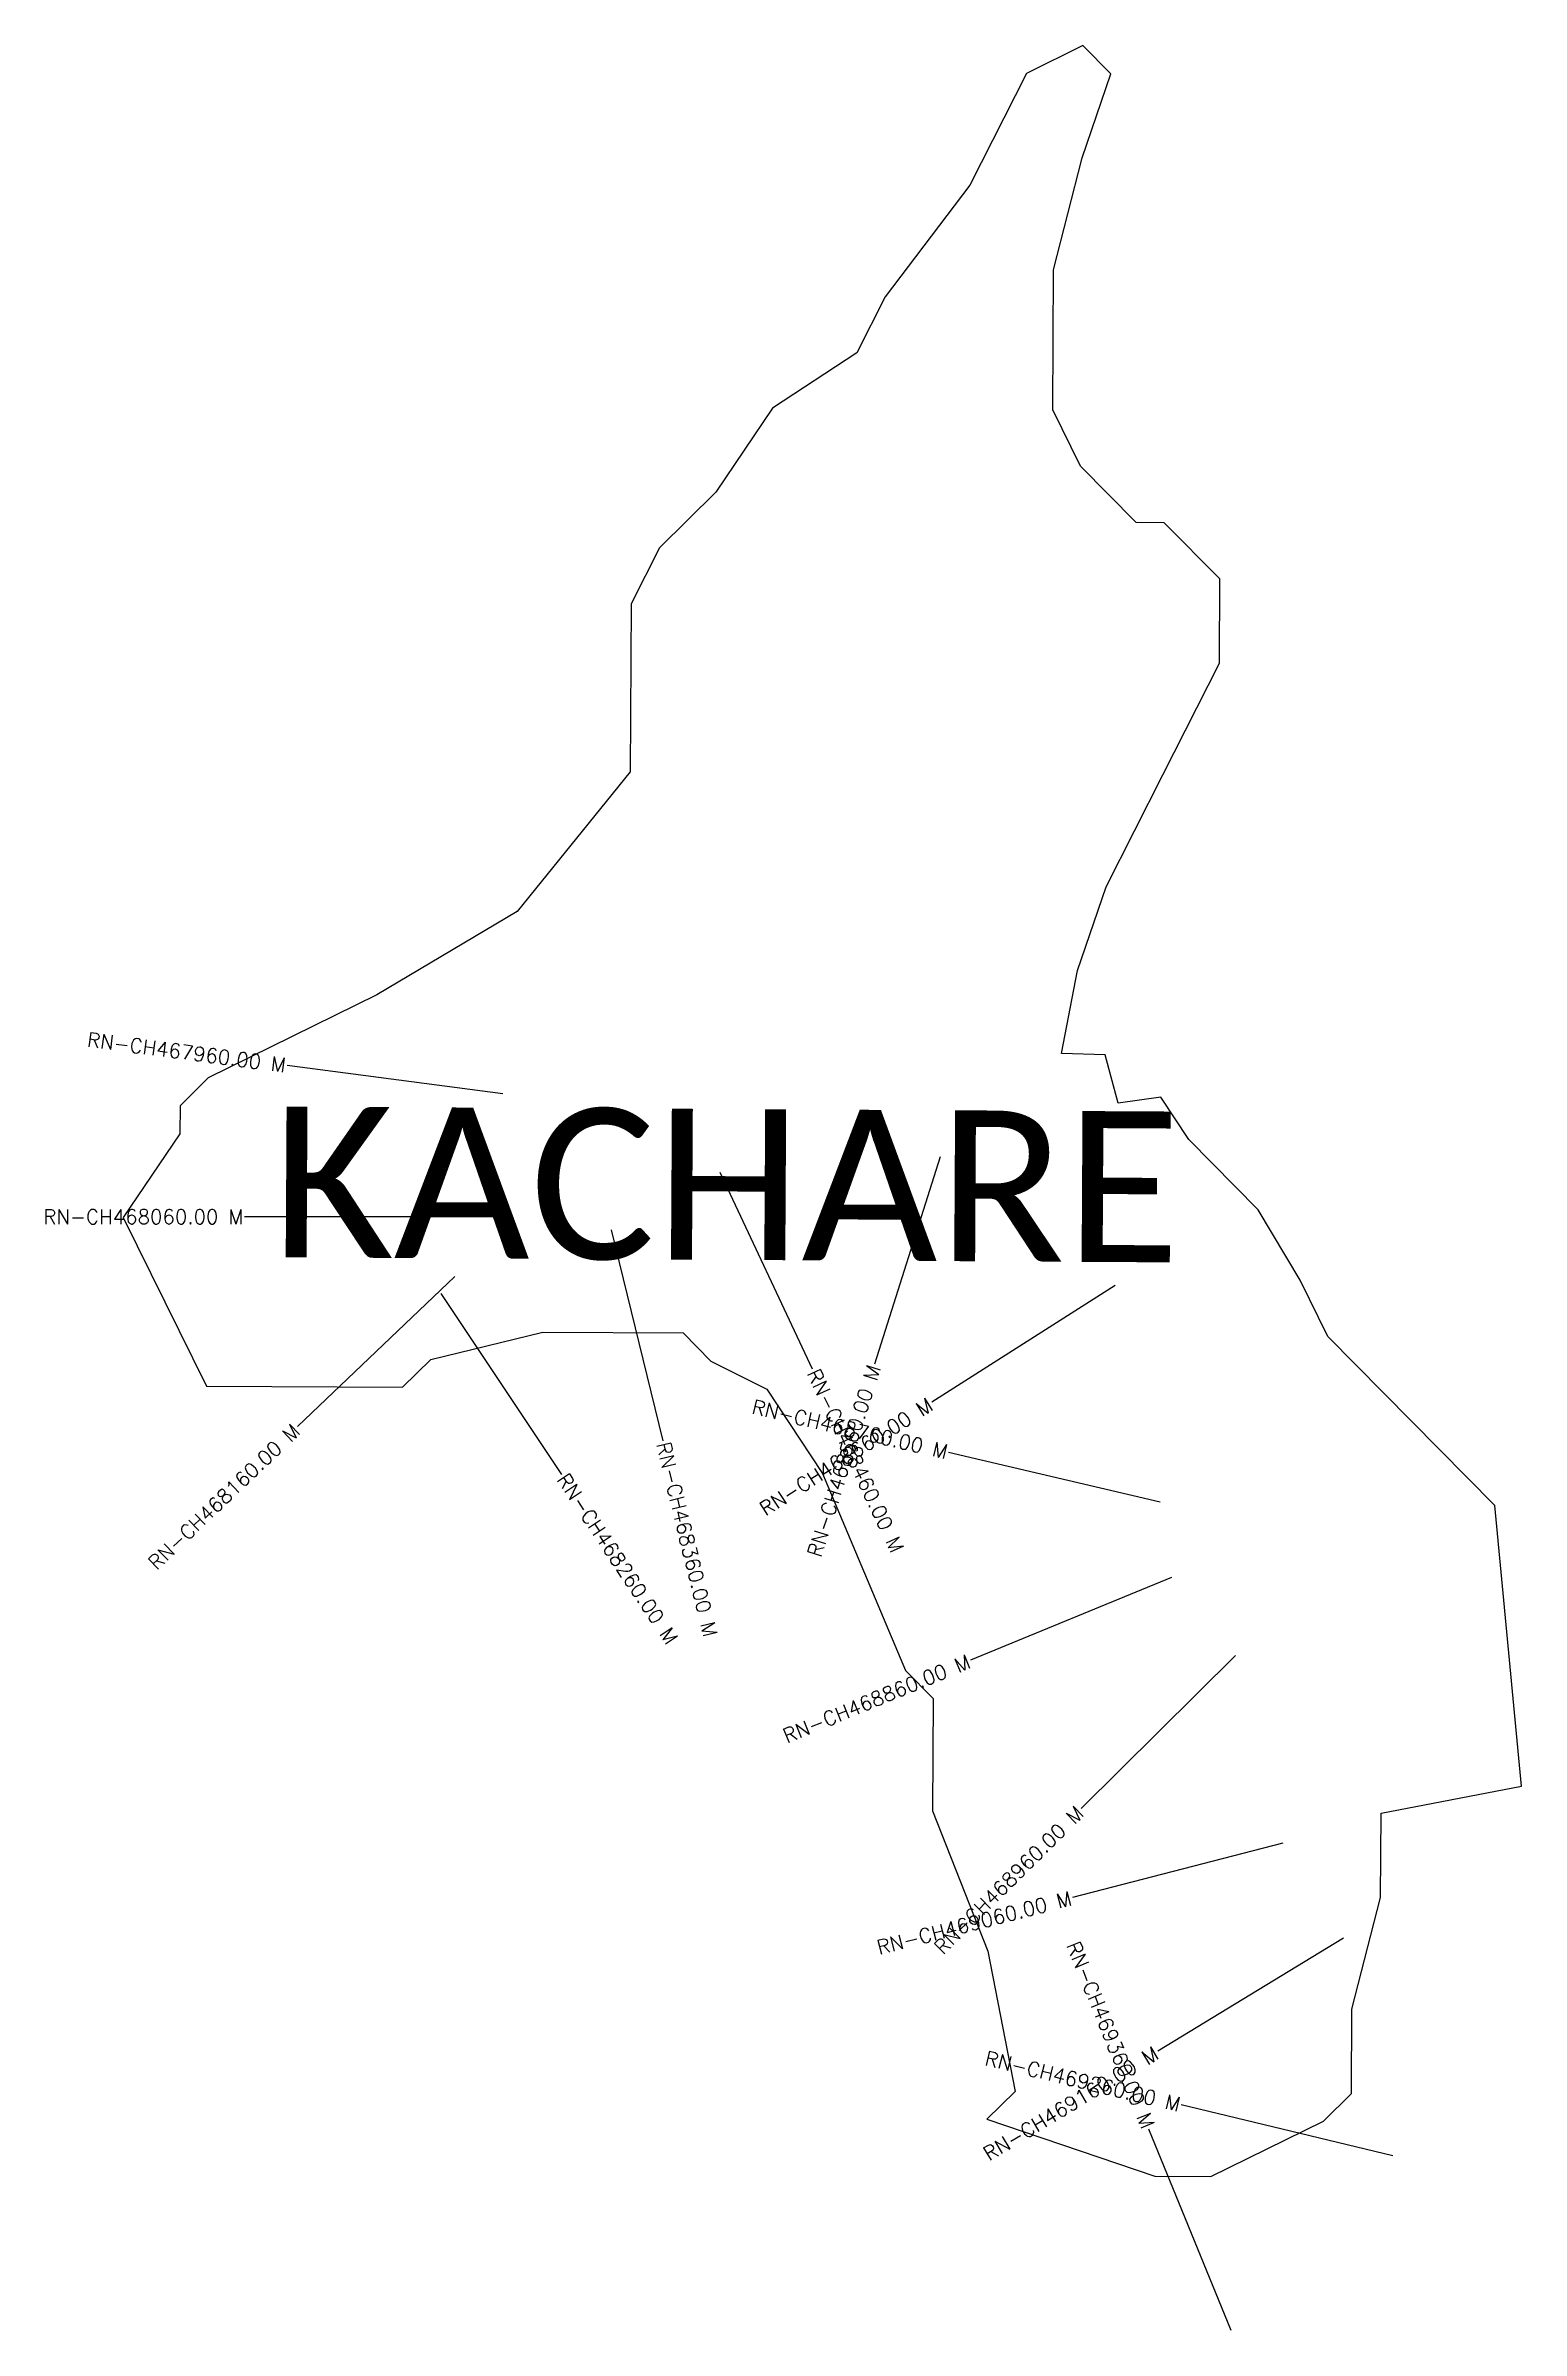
# Model space of a CAD drawing. Header units: metres. Extents: x 310804 to 311822, y 1908045 to 1909621.
import ezdxf
from ezdxf.enums import TextEntityAlignment as Align

# ---------------------------------------------------------------- set-up
doc = ezdxf.new("R2010")
doc.units = ezdxf.units.M
for name, color, linetype in [('CS', 134, 'Continuous'), ('CSMark', 6, 'Continuous'), ('VILLAGE BOUNDRY', 10, 'Continuous'), ('VILLAGE NAME', 250, 'Continuous')]:
    doc.layers.add(name, color=color, linetype=linetype)
doc.styles.get("Standard").update_dxf_attribs({"font": 'simplex.shx'})

msp = doc.modelspace()

# ---------------------------------------------------------------- linework, layer by layer
at = {"layer": 'CS'}
for p, q in [((311118.9, 1908897.8), (310970.2, 1908917.3)), ((311268.7, 1908843.7), (311332.5, 1908707.9)), ((311420.7, 1908854.3), (311375.5, 1908711.3)), ((311090.9, 1908812.9), (310940.9, 1908812.9)), ((311193.7, 1908804), (311229.4, 1908658.3)), ((311085.8, 1908771.8), (310977.3, 1908668.2)), ((311541.4, 1908765.5), (311414.9, 1908685)), ((311076.2, 1908760), (311159.4, 1908635.1)), ((311572.6, 1908616.1), (311426.6, 1908650.4)), ((311580.3, 1908564.1), (311441.6, 1908507.1)), ((311624.5, 1908510.2), (311518, 1908404.6)), ((311657.2, 1908380.9), (311512, 1908343.4)), ((311699.1, 1908315.2), (311570.8, 1908237.4)), ((311733, 1908165), (311587.1, 1908200.2)), ((311621.6, 1908044.7), (311564.8, 1908183.5))]:
    msp.add_line(p, q, dxfattribs=at)
at = {"layer": 'VILLAGE BOUNDRY'}
msp.add_lwpolyline([(311803.5, 1908613.7), (311688.1, 1908730.4), (311669, 1908769.1), (311640.2, 1908817.6), (311592.2, 1908866.2), (311573, 1908895.4), (311543.5, 1908891.2), (311534.5, 1908924.6), (311504.5, 1908925.5), (311515.5, 1908982.7), (311535.2, 1909040.6), (311574.3, 1909117.7), (311613.4, 1909194.8), (311613.7, 1909252.9), (311575.2, 1909291.7), (311555.9, 1909291.8), (311517.5, 1909330.7), (311498.4, 1909369.5), (311498.9, 1909466.2), (311518.7, 1909543.4), (311538.4, 1909601.3), (311519.1, 1909620.8), (311480.3, 1909601.6), (311441.2, 1909524.5), (311382.8, 1909447.5), (311363.2, 1909408.9), (311305, 1909370.6), (311266, 1909312.8), (311227.1, 1909274.4), (311207.5, 1909235.8), (311206.9, 1909119.8), (311129, 1909023.5), (311032, 1908966.1), (310915.7, 1908908.7), (310896.3, 1908889.5), (310896.2, 1908870.2), (310857.1, 1908812.4), (310914.5, 1908696.1), (311049.8, 1908695.3), (311069.3, 1908714.5), (311146.7, 1908733.4), (311243.4, 1908732.9), (311262.6, 1908713.4), (311301.2, 1908693.9), (311339.5, 1908635.7), (311396.8, 1908500), (311416, 1908480.5), (311415.5, 1908403.2), (311453.7, 1908306.3), (311472.4, 1908209.5), (311453, 1908190.3), (311568.8, 1908151), (311607.5, 1908150.8), (311685.1, 1908189), (311704.5, 1908208.2), (311704.8, 1908266.2), (311724.6, 1908343.4), (311724.9, 1908401.4), (311821.7, 1908420.2)], close=True, dxfattribs=at)

# ---------------------------------------------------------------- texts
at = {"layer": 'CSMark'}
for s, rotation, p in [('RN-CH467960.00 M', 352.535, (310969.2, 1908917.4)), ('RN-CH468560.00 M', 72.449, (311375.2, 1908710.4)), ('RN-CH468760.00 M', 346.7838, (311425.6, 1908650.6)), ('RN-CH468660.00 M', 32.4866, (311414, 1908684.4)), ('RN-CH468160.00 M', 43.6861, (310976.6, 1908667.5)), ('RN-CH468860.00 M', 22.3635, (311440.7, 1908506.7)), ('RN-CH468960.00 M', 44.7205, (311517.2, 1908403.9)), ('RN-CH469060.00 M', 14.5041, (311511, 1908343.1)), ('RN-CH469360.00 M', 292.2732, (311564.4, 1908184.5)), ('RN-CH469160.00 M', 31.2111, (311569.9, 1908236.9)), ('RN-CH469260.00 M', 346.4428, (311586.2, 1908200.4))]:
    msp.add_text(s, height=10, rotation=rotation, dxfattribs=at).set_placement(p, align=Align.MIDDLE_RIGHT)
msp.add_text('RN-CH468060.00 M', height=10, dxfattribs=at).set_placement((310939.9, 1908812.9), align=Align.MIDDLE_RIGHT)
for s, rotation, p in [('RN-CH468460.00 M', 295.1501, (311332.9, 1908707)), ('RN-CH468360.00 M', 283.7573, (311229.6, 1908657.3)), ('RN-CH468260.00 M', 303.6739, (311159.9, 1908634.3))]:
    msp.add_text(s, height=10, rotation=rotation, dxfattribs=at).set_placement(p, align=Align.MIDDLE_LEFT)
at = {"layer": 'VILLAGE NAME', "insert": (310960, 1908889), "char_height": 104.042, "attachment_point": 1, "rotation": 359.6762}
msp.add_mtext_dynamic_manual_height_columns('{\\fCalibri|b0|i0|c0|p34;KACHARE}', width=942.03, gutter_width=520.2, heights=[0], dxfattribs=at)

doc.saveas('drawing.dxf')
